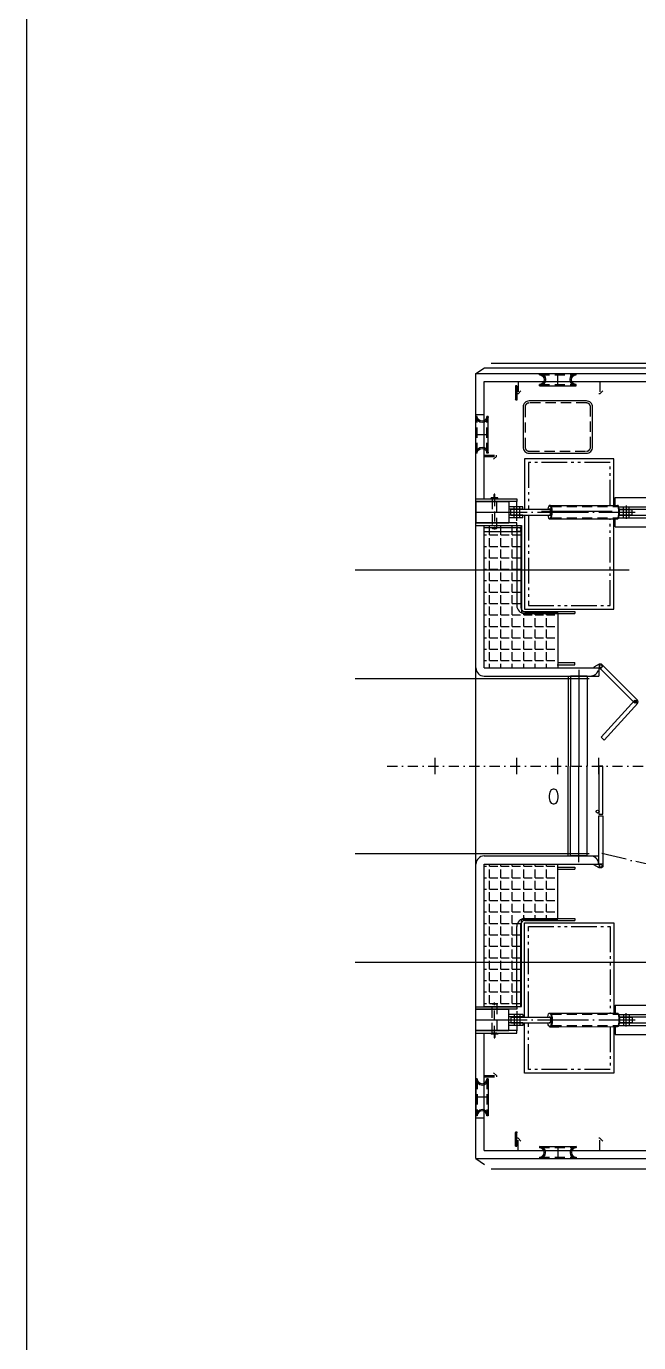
# Model space of a CAD drawing. Header units: millimetres. Extents: x 1084702 to 1166801, y 36632 to 124519.
# Drawn here: x 1085898 to 1093381, y 55078 to 71172 of the extents above; entities that cross this region are included whole.
import ezdxf

# ---------------------------------------------------------------- set-up
doc = ezdxf.new("R2010")
doc.units = ezdxf.units.MM
doc.header["$LTSCALE"] = 250
for name, pattern in [('CENTER', [3, 2.5, -0.25, 0, -0.25]), ('DASHDOT', [1, 0.5, -0.25, 0, -0.25]), ('DASHED', [0.75, 0.5, -0.25]), ('PHANTOM', [2.1, 1.25, -0.2, 0.125, -0.2, 0.125, -0.2])]:
    doc.linetypes.add(name, pattern=pattern)
doc.layers.get('0').update_dxf_attribs({"color": 255})
doc.layers.add('S0CO1', color=1, linetype='Continuous')
doc.styles.add('18', font='romans', dxfattribs={"height": 180})
doc.dimstyles.get("Standard").update_dxf_attribs({"dimscale": 50, "dimtxt": 0.18, "dimasz": 0.18, "dimexe": 0.18, "dimexo": 0.0625, "dimgap": 0.09, "dimtad": 0, "dimtih": 1, "dimtoh": 1, "dimdec": 4, "dimzin": 0, "dimdsep": 46, "dimtxsty": 'Standard', "dimcen": 0.09, "dimadec": 0, "dimazin": 0, "dimtfac": 1, "dimtdec": 4, "dimtofl": 0, "dimtmove": 0, "dimatfit": 3, "dimfxl": 1, "dimtolj": 1, "dimtzin": 0, "dimarcsym": 0})
pattern_1 = [(0, (70769.93, 132.54), (0, 139.7), [101.6, -38.1]), (90, (70769.93, 132.54), (-139.7, 9e-15), [101.6, -38.1])]

# ---------------------------------------------------------------- blocks, each defined once
blk = doc.blocks.new('A$C64097268')
at = {"linetype": 'DASHDOT'}
blk.add_line((-2084, 0), (35129, 0), dxfattribs=at)
for p, q in [((-1500, -100), (-1500, 100)), ((-1000, -100), (-1000, 100)), ((-500, -100), (-500, 100)), ((0, -100), (0, 100)), ((500, -100), (500, 100))]:
    blk.add_line(p, q)
at = {"style": '18'}
blk.add_text('0', height=180, dxfattribs=at).set_placement((-128, -464))
blk = doc.blocks.new('GATT')
for p, q in [((-225, 75), (-225, 59)), ((-225, 75), (225, 75)), ((225, 75), (225, 59)), ((-225, -59), (-225, -75)), ((-225, -75), (225, -75)), ((225, -59), (225, -75))]:
    blk.add_line(p, q)
at = {"linetype": 'DASHED'}
for p, q in [((-225, 59), (225, 59)), ((-225, -59), (225, -59))]:
    blk.add_line(p, q, dxfattribs=at)
at = {"linetype": 'CENTER'}
blk.add_line((0, 75), (0, -75), dxfattribs=at)
for centre, radius, start, end in [((-225, 0), 75, 270, 90), ((-225, 0), 59, 270, 90), ((225, 0), 75, 90, 270), ((225, 0), 59, 90, 270)]:
    blk.add_arc(centre, radius, start, end)
blk = doc.blocks.new('galghor')
for p, q in [((1700, 180), (2550, 180)), ((1700, 82), (1700, 180)), ((2550, -180), (2550, 180)), ((0, 130), (0, -130)), ((0, 130), (400, 130)), ((400, 130), (400, -130)), ((572, 67), (400, 67)), ((572, 37), (400, 37)), ((427, 35), (907, 35)), ((427, -35), (427, 35)), ((465, -68), (465, 67)), ((500, -108), (500, 133)), ((535, -68), (535, 67)), ((572, 37), (572, 67)), ((897, 83), (1011, 83)), ((1011, 83), (1728, 82)), ((1746, 67), (2150, 67)), ((1753, 37), (2150, 37)), ((1754, 32), (1910, 32)), ((1802, -68), (1802, 67)), ((1837, 82), (1837, -83)), ((1872, -68), (1872, 67)), ((1910, -33), (1910, 32)), ((2150, 37), (2150, 67)), ((2150, 37), (2150, 67)), ((0, -130), (400, -130)), ((572, -38), (400, -38)), ((572, -68), (400, -68)), ((427, -35), (906, -35)), ((572, -68), (572, -38)), ((897, -82), (1011, -82)), ((1011, -82), (1728, -83)), ((1700, -180), (1700, -83)), ((1746, -68), (2150, -68)), ((1753, -38), (2150, -38)), ((1754, -33), (1910, -33)), ((2150, -68), (2150, -38)), ((1700, -180), (2550, -180))]:
    blk.add_line(p, q)
at = {"linetype": 'CENTER'}
blk.add_line((0, 0), (1944, 0), dxfattribs=at)
at = {"linetype": 'DASHED'}
for p, q in [((921, 70), (1728, 70)), ((922, -70), (1728, -70))]:
    blk.add_line(p, q, dxfattribs=at)
for centre, major_axis, ratio, start_param, end_param in [((899, 0), (0.1, 82.5), 0.287081, 2.001641, 7.408548), ((901, 0), (0, 32.5), 0.341263, 3.172619, 6.255837), ((909, 0), (0.1, 82.5), 0.287081, 3.024876, 6.287026), ((1732, 0), (0.1, 82.5), 0.287081, 3.024013, 6.405639), ((1722, 0), (0.1, 82.5), 0.287081, 3.451834, 5.977818)]:
    blk.add_ellipse(centre, major_axis=major_axis, ratio=ratio, start_param=start_param, end_param=end_param)
blk.add_open_spline([(895, -35), (895, -35), (895, -35), (896, -36), (896, -36), (898, -37), (899, -37), (900, -38), (901, -38), (903, -37), (904, -37), (905, -36), (906, -36), (907, -35), (908, -34), (909, -33), (910, -33), (911, -31), (912, -29), (913, -26), (914, -24), (915, -20), (915, -18), (916, -14), (916, -12), (917, -5), (917, 0), (917, 9), (916, 12), (915, 18), (915, 21), (914, 25), (913, 27), (912, 30), (911, 31), (910, 33), (909, 34), (907, 35), (907, 36), (905, 37), (904, 37), (903, 37), (902, 37), (901, 37), (900, 37), (900, 37), (898, 37), (897, 37), (896, 36), (895, 36), (895, 35)], degree=3, knots=[2.847792, 2.847792, 2.847792, 2.847792, 2.872504, 2.872504, 2.976389, 2.976389, 3.080274, 3.080274, 3.184159, 3.184159, 3.288045, 3.288045, 3.39193, 3.39193, 3.495815, 3.495815, 3.5997, 3.5997, 3.805888, 3.805888, 4.012076, 4.012076, 4.218265, 4.218265, 4.424453, 4.424453, 4.863794, 4.863794, 5.178508, 5.178508, 5.439562, 5.439562, 5.650704, 5.650704, 5.821902, 5.821902, 5.961086, 5.961086, 6.073567, 6.073567, 6.186049, 6.186049, 6.283185, 6.283185, 6.283185, 6.376315, 6.376315, 6.469444, 6.469444, 6.556888, 6.556888, 6.556888, 6.556888])
blk = doc.blocks.new('1-deck_B4_1')
h = blk.add_hatch()
h.set_pattern_fill('ANGLE', color=256, scale=20, style=0)
h.set_pattern_definition(pattern_1)
edge = h.paths.add_edge_path()
edge.add_line((74630, 29592), (74630, 28919))
edge.add_line((73730, 28919), (75130, 28919))
edge.add_line((73730, 28919), (73730, 30662))
edge.add_line((74185, 29592), (74630, 29592))
edge.add_line((74185, 30660), (74185, 29592))
edge.add_line((73730, 30660), (74185, 30660))
h = blk.add_hatch()
h.set_pattern_fill('ANGLE', color=256, scale=20, style=0)
h.set_pattern_definition(pattern_1)
edge = h.paths.add_edge_path()
edge.add_line((74630, 25846), (74630, 26519))
edge.add_line((73730, 26519), (75130, 26519))
edge.add_line((73730, 26519), (73730, 24776))
edge.add_line((74185, 25846), (74630, 25846))
edge.add_line((74185, 24779), (74185, 25846))
edge.add_line((73730, 24779), (74185, 24779))
for p, q in [((73630, 32519), (73734, 32589)), ((73630, 32519), (84080, 32519)), ((73630, 27719), (73630, 32519)), ((73734, 32589), (82199, 32589)), ((73816, 32644), (82137, 32644)), ((73730, 32419), (82278, 32419)), ((73730, 30984), (73730, 32419)), ((74114, 32366), (74114, 32200)), ((74130, 32366), (74114, 32366)), ((74130, 32366), (74130, 32200)), ((74145, 32269), (74130, 32269)), ((74145, 32269), (74180, 32305)), ((75145, 32269), (75130, 32269)), ((75145, 32269), (75180, 32305)), ((73880, 31504), (73844, 31469)), ((73880, 31504), (73880, 31519)), ((74430, 30836), (75295, 30836)), ((73730, 28919), (73730, 30662)), ((73730, 30660), (74185, 30660)), ((73740, 30635), (74180, 30635)), ((73740, 30585), (74176, 30585)), ((74128, 30662), (74128, 29683)), ((74178, 30662), (74178, 29658)), ((74185, 30660), (74185, 29592)), ((74185, 29592), (74630, 29592)), ((74228, 29608), (74838, 29608)), ((74228, 29583), (74838, 29583)), ((74630, 29592), (74630, 28919)), ((74838, 29608), (74838, 29583)), ((74625, 28983), (74838, 28983)), ((74838, 28958), (74838, 28983)), ((73730, 28919), (75130, 28919)), ((73730, 28819), (75130, 28819)), ((74624, 28958), (74838, 28958)), ((74755, 28819), (74755, 27719)), ((74787, 28816), (74787, 27719)), ((74987, 28816), (74787, 28816)), ((74887, 28895), (74887, 27719)), ((74987, 28816), (74987, 27719)), ((75136, 28966), (75071, 28929)), ((75071, 28929), (75071, 28919)), ((75130, 28919), (75130, 28819)), ((75130, 28919), (75152, 28908)), ((75164, 28966), (75136, 28966)), ((75184, 28946), (75164, 28966)), ((73630, 24719), (73630, 27719)), ((74755, 26619), (74755, 27719)), ((74787, 26623), (74787, 27719)), ((74887, 26544), (74887, 27719)), ((74987, 26623), (74987, 27719)), ((73730, 26619), (75130, 26619)), ((74987, 26623), (74787, 26623)), ((75130, 26519), (75130, 26619)), ((73730, 26519), (75130, 26519)), ((73730, 24776), (73730, 26519)), ((74624, 26481), (74838, 26481)), ((74625, 26456), (74838, 26456)), ((74630, 25846), (74630, 26519)), ((74838, 26481), (74838, 26456)), ((74128, 24776), (74128, 25756)), ((74178, 24776), (74178, 25781)), ((74185, 24779), (74185, 25846)), ((74185, 25846), (74630, 25846)), ((74228, 25856), (74838, 25856)), ((74228, 25831), (74838, 25831)), ((74838, 25856), (74838, 25831)), ((73630, 22919), (73630, 24719)), ((73730, 24779), (74185, 24779)), ((73730, 23019), (73730, 24454)), ((73880, 23934), (73844, 23969)), ((73880, 23934), (73880, 23919)), ((74114, 23073), (74114, 23239)), ((74130, 23073), (74130, 23239)), ((73730, 23019), (90130, 23019)), ((74114, 23073), (74130, 23073)), ((74145, 23169), (74130, 23169)), ((74145, 23169), (74180, 23133)), ((75145, 23169), (75130, 23169)), ((75145, 23169), (75180, 23133)), ((73630, 22919), (91730, 22919)), ((73630, 22919), (73734, 22849)), ((73816, 22794), (92188, 22794))]:
    blk.add_line(p, q)
at = {"linetype": 'CENTER'}
for p, q in [((74122, 32366), (74122, 32192)), ((74130, 32200), (74114, 32200)), ((82042, 25063), (75169, 26648)), ((74130, 23239), (74114, 23239)), ((74122, 23073), (74122, 23247))]:
    blk.add_line(p, q, dxfattribs=at)
at = {"linetype": 'DASHED'}
for p, q in [((73630, 32019), (73730, 32019)), ((73897, 30999), (73817, 30999)), ((73817, 30984), (73817, 30999)), ((73817, 30984), (73897, 30984)), ((73852, 30999), (73852, 31039)), ((73857, 31020), (73857, 30611)), ((73862, 30999), (73862, 31039)), ((73897, 30984), (73897, 30999)), ((73887, 30629), (73827, 30629)), ((73887, 24809), (73827, 24809)), ((73857, 24419), (73857, 24827)), ((73817, 24454), (73897, 24454)), ((73817, 24454), (73817, 24439)), ((73897, 24439), (73817, 24439)), ((73852, 24439), (73852, 24399)), ((73862, 24439), (73862, 24399)), ((73897, 24454), (73897, 24439)), ((73630, 23419), (73730, 23419))]:
    blk.add_line(p, q, dxfattribs=at)
for points in [[(74145, 32419), (74145, 32269)], [(75145, 32419), (75145, 32269)], [(73730, 31519), (73880, 31519)], [(73730, 31504), (73880, 31504)], [(73730, 23934), (73880, 23934)], [(73730, 23919), (73880, 23919)], [(74145, 23019), (74145, 23169)], [(75145, 23019), (75145, 23169)]]:
    blk.add_lwpolyline(points, dxfattribs=at)
blk.add_lwpolyline([(74205, 32108), (74205, 31619, 0.414214), (74280, 31544), (74980, 31544, 0.414214), (75055, 31619), (75055, 32108, 0.414214), (74980, 32183), (74280, 32183, 0.414214)], format="xyb", close=True)
blk.add_lwpolyline([(74230, 32108), (74230, 31619, 0.414214), (74280, 31569), (74980, 31569, 0.414214), (75030, 31619), (75030, 32108, 0.414214), (74980, 32158), (74280, 32158, 0.414214)], format="xyb", close=True, dxfattribs=at)
for points in [[(75315, 30906), (75315, 31476), (74225, 31476), (74225, 30858)], [(73630, 30984), (74130, 30984), (74130, 30954), (73630, 30954)], [(74225, 30788), (74225, 29636), (75315, 29636), (75315, 30741)], [(73630, 30662), (74130, 30662), (74130, 30692), (73630, 30692)], [(75180, 26518), (75180, 26487), (75164, 26473), (75136, 26473), (75071, 26510), (75071, 26519)], [(74225, 24650), (74225, 25802), (75315, 25802), (75315, 24698)], [(73630, 24776), (74130, 24776), (74130, 24746), (73630, 24746)], [(73630, 24454), (74130, 24454), (74130, 24484), (73630, 24484)], [(75315, 24533), (75315, 23962), (74225, 23962), (74225, 24580)]]:
    blk.add_lwpolyline(points)
at = {"linetype": 'PHANTOM'}
for points in [[(75270, 30906), (75270, 31431), (74270, 31431), (74270, 30858)], [(74270, 30788), (74270, 29681), (75270, 29681), (75270, 30741)], [(74270, 24650), (74270, 25757), (75270, 25757), (75270, 24698)], [(75270, 24533), (75270, 24007), (74270, 24007), (74270, 24580)]]:
    blk.add_lwpolyline(points, dxfattribs=at)
at = {"linetype": 'DASHED'}
for points in [[(73827, 30984), (73827, 30629), (73832, 30624), (73882, 30624), (73887, 30629), (73887, 30984)], [(73827, 24454), (73827, 24809), (73832, 24814), (73882, 24814), (73887, 24809), (73887, 24454)]]:
    blk.add_lwpolyline(points, close=True, dxfattribs=at)
for points in [[(75573, 28487), (75606, 28526), (75184, 28946), (75152, 28908)], [(75572, 28525), (75607, 28488), (75195, 28037), (75161, 28073)], [(75130, 27132), (75180, 27132), (75180, 27719), (75130, 27719)], [(75130, 27112), (75180, 27112), (75180, 26518), (75130, 26518)]]:
    blk.add_lwpolyline(points, close=True)
for centre, radius in [((74122, 32200), 8), ((74153, 30610), 25.1), ((75155, 28939), 17.6), ((75590, 28506), 17.6), ((75117, 27162), 17.6), ((75155, 26500), 17.6), ((74122, 23239), 8)]:
    blk.add_circle(centre, radius)
for centre, radius, start, end in [((73857, 31039), 5, 90, 180), ((73857, 31039), 5, 0, 90), ((75030, 28919), 100, 270, 0), ((75030, 26519), 100, 0, 90), ((73857, 24399), 5, 180, 270), ((73857, 24399), 5, 270, 0)]:
    blk.add_arc(centre, radius, start, end, dxfattribs=at)
for centre, radius, start, end in [((74228, 29683), 100, 180, 270), ((74228, 29658), 50, 180, 270), ((73730, 28919), 100, 180, 270), ((73730, 26519), 100, 90, 180), ((74228, 25756), 100, 90, 180), ((74228, 25781), 50, 90, 180)]:
    blk.add_arc(centre, radius, start, end)
at = {"xscale": -1}
for name, p, rotation in [('GATT', (74630, 32444), 180), ('GATT', (73705, 31769), 270), ('galghor', (73630, 24615), 180)]:
    blk.add_blockref(name, p, dxfattribs=dict(at, rotation=rotation))
for name, p in [('galghor', (73630, 30823)), ('GATT', (74630, 22994))]:
    blk.add_blockref(name, p)
at = {"rotation": 270}
blk.add_blockref('GATT', (73705, 23669), dxfattribs=at)
for points in [[(72152, 30119), (75503, 30119)], [(72152, 28790), (75012, 28791)], [(72152, 26648), (75012, 26648)], [(72152, 25319), (75824, 25319)]]:
    blk.add_leader(points, dimstyle='Standard', override={"dimgap": 1, "dimtad": 0, "dimclrd": 256})

msp = doc.modelspace()

# ---------------------------------------------------------------- linework, layer by layer
at = {"layer": 'S0CO1', "color": 6}
msp.add_line((1085898, 122351), (1085898, 38000), dxfattribs=at)

# ---------------------------------------------------------------- block references
for name, p in [('1-deck_B4_1', (1017763, 34409)), ('A$C64097268', (1092393, 62128))]:
    msp.add_blockref(name, p)

doc.saveas('drawing.dxf')
